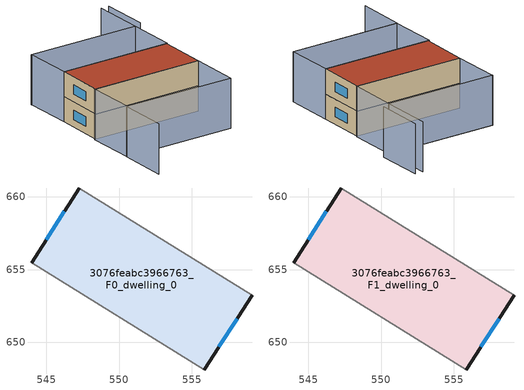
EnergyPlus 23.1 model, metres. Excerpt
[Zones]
3076feabc3966763_F0_dwelling_0
 floor ground (EU_floor_Construction): 559.13,653.24 555.83,648.11 543.97,655.47 547.26,660.61 z0
 wall outside (EU_wall_Construction): 555.83,648.11 559.13,653.24 / 547.26,660.61 543.97,655.47 z0:3
 wall adiabatic (EU_wall_Construction): 559.13,653.24 547.26,660.61 / 543.97,655.47 555.83,648.11 z0:3
 window (EU_Window_Construction): 556.86,649.71 558.1,651.64 / 546.24,659.01 545,657.07 z0.93:2.07
3076feabc3966763_F1_dwelling_0
 floor to 3076feabc3966763_F0_dwelling_0 (EU_floor_Construction): 559.13,653.24 555.83,648.11 543.97,655.47 547.26,660.61 z3
 wall outside (EU_wall_Construction): 555.83,648.11 559.13,653.24 / 547.26,660.61 543.97,655.47 z3:6
 wall adiabatic (EU_wall_Construction): 559.13,653.24 547.26,660.61 / 543.97,655.47 555.83,648.11 z3:6
 window (EU_Window_Construction): 556.86,649.71 558.1,651.64 / 546.24,659.01 545,657.07 z3.93:5.07
 roof outside (EU_roof_Construction): 555.83,648.11 559.13,653.24 547.26,660.61 543.97,655.47 z6
shading: 563.52,658.26 566.67,663.32 / 537.4,645.21 540.61,650.39 / 540.61,650.39 552.61,642.94 / 565.8,663.81 562.42,658.37 / 562.42,658.37 550.43,665.81 / 552.61,642.93 540.68,650.34 / 540.68,650.34 543.9,655.52 / 543.9,655.52 555.83,648.11 / 555.83,648.11 552.61,642.93 / 550.48,665.78 562.41,658.37 / 562.41,658.37 559.2,653.19 / 559.2,653.19 547.26,660.61 / 547.26,660.61 550.48,665.78 z0:6
[Building]
EU S2 Campaign: North Axis=0; Terrain=City; Solar Distribution=FullExterior
[Site:Location]
Montreal-Trudeau.Intl.AP: Latitude=45.4667; Longitude=-73.75; Time Zone=-5; Elevation=36
[SizingPeriod:WeatherFileDays]
AnnualSizingPeriod: Begin Month=1; Begin Day of Month=1; End Month=12; End Day of Month=31; Day of Week for Start Day=Monday; Use Weather File Daylight Saving Period=No; Use Weather File Rain and Snow Indicators=No
[MATERIAL]
EU_InternalMass_Material: Roughness=MediumRough; Thickness=0.1; Conductivity=1; Density=1800; Specific Heat=900; Thermal Absorptance=0.9; Solar Absorptance=0.7; Visible Absorptance=0.7
[MATERIAL:NOMASS] Roughness=MediumRough; Thermal Absorptance=0.9; Solar Absorptance=0.7; Visible Absorptance=0.7
Name | Thermal Resistance
EU_wall_NoMass; EU_floor_NoMass | 1.36485
EU_roof_NoMass | 2.55992
[WINDOWMATERIAL:SIMPLEGLAZINGSYSTEM]
EU_Window_SimpleGlazing: UFactor=3.92339; Solar Heat Gain Coefficient=0.8; Visible Transmittance=0.8
[CONSTRUCTION]
EU_wall_Construction: EU_wall_NoMass
EU_roof_Construction: EU_roof_NoMass
EU_floor_Construction: EU_floor_NoMass
EU_Window_Construction: EU_Window_SimpleGlazing
EU_InternalMass_Construction: EU_InternalMass_Material
[ZONE] Type=1; Multiplier=1; Ceiling Height=autocalculate; Floor Area=autocalculate; Part of Total Floor Area=Yes
Name | Volume
3076feabc3966763_F0_dwelling_0 | 255.259
3076feabc3966763_F1_dwelling_0 | 255.261
[INTERNALMASS] Construction=EU_InternalMass_Construction; Surface Area=85.0867
Name | Zone or ZoneList
3076feabc3966763_F0_dwelling_0_EU_InternalMass | 3076feabc3966763_F0_dwelling_0
3076feabc3966763_F1_dwelling_0_EU_InternalMass | 3076feabc3966763_F1_dwelling_0
[OTHEREQUIPMENT] Fuel Type=Electricity; Design Level Calculation Method=Watts/Area; Power per Zone Floor Area=1; Fraction Latent=0; Fraction Radiant=0; Fraction Lost=0; Carbon Dioxide Generation Rate=0; EndUse Subcategory=EU_Step8_InternalGains
Name | Zone or ZoneList or Space or SpaceList | Schedule
EU_Step8_InternalGain_3076feabc3966763_F0_dwelling_0_f000 | 3076feabc3966763_F0_dwelling_0 | EU_Step8_GainSchedule_3076feabc3966763_F0_dwelling_0_f000
EU_Step8_InternalGain_3076feabc3966763_F1_dwelling_0_f000 | 3076feabc3966763_F1_dwelling_0 | EU_Step8_GainSchedule_3076feabc3966763_F1_dwelling_0_f000
[ZONEVENTILATION:DESIGNFLOWRATE] Schedule=EU_AlwaysOn; Design Flow Rate Calculation Method=AirChanges/Hour; Air Changes per Hour=0.860309; Ventilation Type=Natural; Fan Pressure Rise=0; Fan Total Efficiency=1; Constant Term Coefficient=1; Temperature Term Coefficient=0; Velocity Term Coefficient=0; Velocity Squared Term Coefficient=0; Minimum Indoor Temperature=-100; Maximum Indoor Temperature=100; Delta Temperature=-100; Minimum Outdoor Temperature=-100; Maximum Outdoor Temperature=100; Maximum Wind Speed=40
Name | Zone or ZoneList or Space or SpaceList
EU_ConstantAir_3076feabc3966763_F0_dwelling_0 | 3076feabc3966763_F0_dwelling_0
EU_ConstantAir_3076feabc3966763_F1_dwelling_0 | 3076feabc3966763_F1_dwelling_0
[HVACTEMPLATE:THERMOSTAT] Constant Heating Setpoint=20; Constant Cooling Setpoint=50
EU_HeatOnly_3076feabc3966763_F0_dwelling_0; EU_HeatOnly_3076feabc3966763_F1_dwelling_0
[HVACTEMPLATE:ZONE:IDEALLOADSAIRSYSTEM] System Availability Schedule=EU_AlwaysOn; Maximum Heating Supply Air Temperature=50; Minimum Cooling Supply Air Temperature=13; Maximum Heating Supply Air Humidity Ratio=0.0156; Minimum Cooling Supply Air Humidity Ratio=0.0077; Heating Limit=NoLimit; Cooling Limit=NoLimit; Heating Availability Schedule=EU_AlwaysOn; Cooling Availability Schedule=EU_CoolingOff; Dehumidification Control Type=ConstantSensibleHeatRatio; Cooling Sensible Heat Ratio=0.7; Dehumidification Setpoint=60; Humidification Control Type=None; Humidification Setpoint=30; Outdoor Air Method=None; Outdoor Air Flow Rate per Person=0.00944; Outdoor Air Flow Rate per Zone Floor Area=0; Outdoor Air Flow Rate per Zone=0; Demand Controlled Ventilation Type=None; Outdoor Air Economizer Type=NoEconomizer; Heat Recovery Type=None; Sensible Heat Recovery Effectiveness=0.7; Latent Heat Recovery Effectiveness=0.65
Name | Template Thermostat
3076feabc3966763_F0_dwelling_0 | EU_HeatOnly_3076feabc3966763_F0_dwelling_0
3076feabc3966763_F1_dwelling_0 | EU_HeatOnly_3076feabc3966763_F1_dwelling_0
[SIZING:ZONE] Zone Cooling Design Supply Air Temperature Input Method=SupplyAirTemperature; Zone Cooling Design Supply Air Temperature=13; Zone Heating Design Supply Air Temperature Input Method=SupplyAirTemperature; Zone Heating Design Supply Air Temperature=50; Zone Cooling Design Supply Air Humidity Ratio=0.008; Zone Heating Design Supply Air Humidity Ratio=0.008; Cooling Design Air Flow Method=DesignDay; Cooling Design Air Flow Rate=0; Cooling Minimum Air Flow per Zone Floor Area=0.000762; Cooling Minimum Air Flow=0; Cooling Minimum Air Flow Fraction=0.2; Heating Design Air Flow Method=DesignDay; Heating Design Air Flow Rate=0; Heating Maximum Air Flow per Zone Floor Area=0.002032; Heating Maximum Air Flow=0.141576; Heating Maximum Air Flow Fraction=0.3; Account for Dedicated Outdoor Air System=No; Dedicated Outdoor Air System Control Strategy=NeutralSupplyAir; Dedicated Outdoor Air Low Setpoint Temperature for Design=autosize; Dedicated Outdoor Air High Setpoint Temperature for Design=autosize; Zone Load Sizing Method=Sensible Load Only No Latent Load; Zone Latent Cooling Design Supply Air Humidity Ratio Input Method=HumidityRatioDifference; Zone Cooling Design Supply Air Humidity Ratio Difference=0.005; Zone Latent Heating Design Supply Air Humidity Ratio Input Method=HumidityRatioDifference; Zone Humidification Design Supply Air Humidity Ratio Difference=0.005
3076feabc3966763_F0_dwelling_0; 3076feabc3966763_F1_dwelling_0
[SCHEDULE:CONSTANT]
Name | Hourly Value
EU_AlwaysOn | 1
EU_CoolingOff | 0
[SCHEDULE:FILE] Column Number=1; Rows to Skip at Top=0; Number of Hours of Data=8760; Column Separator=Comma; Interpolate to Timestep=No; Minutes per Item=60; Adjust Schedule for Daylight Savings=Yes
Name | File
EU_Step8_GainSchedule_3076feabc3966763_F0_dwelling_0_f000 | ../../schedules/3076feabc3966763/3076feabc3966763_F0_dwelling_0_f000_gain.csv
EU_Step8_GainSchedule_3076feabc3966763_F1_dwelling_0_f000 | ../../schedules/3076feabc3966763/3076feabc3966763_F1_dwelling_0_f000_gain.csv
